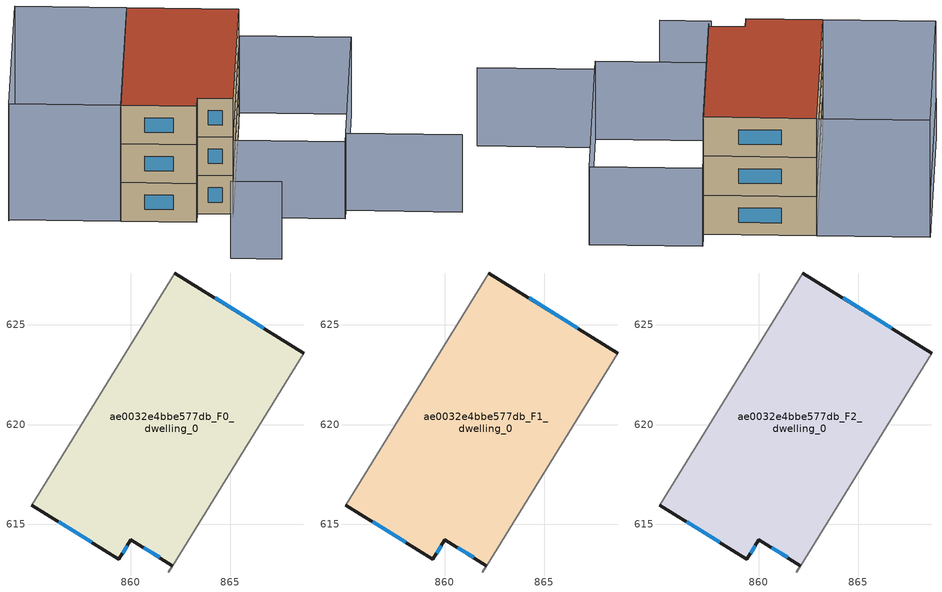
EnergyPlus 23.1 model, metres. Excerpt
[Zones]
ae0032e4bbe577db_F0_dwelling_0
 floor ground (EU_floor_Construction): 868.7,623.59 861.91,612.61 861.9,612.61 862.1,612.93 860.02,614.23 859.41,613.25 855.03,615.97 862.23,627.61 z0
 wall outside (EU_wall_Construction): 855.03,615.97 859.41,613.25 860.02,614.23 862.1,612.93 / 868.7,623.59 862.23,627.61 z0:3
 wall adiabatic (EU_wall_Construction): 862.23,627.61 855.03,615.97 / 862.1,612.93 861.9,612.61 861.91,612.61 868.7,623.59 z0:3
 window (EU_Window_Construction): 859.6,613.55 859.83,613.92 / 856.4,615.12 858.05,614.09 / 866.68,624.84 864.25,626.35 / 860.67,613.82 861.45,613.34 z0.93:2.07
ae0032e4bbe577db_F1_dwelling_0
 floor to ae0032e4bbe577db_F0_dwelling_0 (EU_floor_Construction): 868.7,623.59 861.91,612.61 861.9,612.61 862.1,612.93 860.02,614.23 859.41,613.25 855.03,615.97 862.23,627.61 z3
 wall outside (EU_wall_Construction): 855.03,615.97 859.41,613.25 860.02,614.23 862.1,612.93 / 868.7,623.59 862.23,627.61 z3:6
 wall adiabatic (EU_wall_Construction): 862.23,627.61 855.03,615.97 / 862.1,612.93 861.9,612.61 861.91,612.61 868.7,623.59 z3:6
 window (EU_Window_Construction): 859.6,613.55 859.83,613.92 / 856.4,615.12 858.05,614.09 / 866.68,624.84 864.25,626.35 / 860.67,613.82 861.45,613.34 z3.93:5.07
ae0032e4bbe577db_F2_dwelling_0
 floor to ae0032e4bbe577db_F1_dwelling_0 (EU_floor_Construction): 868.7,623.59 861.91,612.61 861.9,612.61 862.1,612.93 860.02,614.23 859.41,613.25 855.03,615.97 862.23,627.61 z6
 wall outside (EU_wall_Construction): 855.03,615.97 859.41,613.25 860.02,614.23 862.1,612.93 / 868.7,623.59 862.23,627.61 z6:9
 wall adiabatic (EU_wall_Construction): 862.23,627.61 855.03,615.97 / 862.1,612.93 861.9,612.61 861.91,612.61 868.7,623.59 z6:9
 window (EU_Window_Construction): 859.6,613.55 859.83,613.92 / 856.4,615.12 858.05,614.09 / 866.68,624.84 864.25,626.35 / 860.67,613.82 861.45,613.34 z6.93:8.07
 roof outside (EU_roof_Construction): 862.1,612.93 861.9,612.61 861.91,612.61 868.7,623.59 862.23,627.61 855.03,615.97 859.41,613.25 860.02,614.23 z9
shading: 858.88,607.71 861.83,605.87 / 875.73,605.41 868.99,609.58 / 861.91,612.6 869.6,625.04 / 869.6,625.04 876.08,621.04 / 876.08,621.04 868.39,608.59 / 868.39,608.59 861.91,612.6 z0:6; 848.55,619.98 855.76,631.63 / 855.76,631.63 862.24,627.62 / 862.24,627.62 855.03,615.97 / 855.03,615.97 848.55,619.98 z0:9; 855.76,631.64 848.46,619.83 z0:3
[Building]
EU S2 Campaign: North Axis=0; Terrain=City; Solar Distribution=FullExterior
[Site:Location]
Montreal-Trudeau.Intl.AP: Latitude=45.4667; Longitude=-73.75; Time Zone=-5; Elevation=36
[SizingPeriod:WeatherFileDays]
AnnualSizingPeriod: Begin Month=1; Begin Day of Month=1; End Month=12; End Day of Month=31; Day of Week for Start Day=Monday; Use Weather File Daylight Saving Period=No; Use Weather File Rain and Snow Indicators=No
[MATERIAL]
EU_InternalMass_Material: Roughness=MediumRough; Thickness=0.1; Conductivity=1; Density=1800; Specific Heat=900; Thermal Absorptance=0.9; Solar Absorptance=0.7; Visible Absorptance=0.7
[MATERIAL:NOMASS] Roughness=MediumRough; Thermal Absorptance=0.9; Solar Absorptance=0.7; Visible Absorptance=0.7
Name | Thermal Resistance
EU_wall_NoMass; EU_floor_NoMass | 1.36485
EU_roof_NoMass | 2.55992
[WINDOWMATERIAL:SIMPLEGLAZINGSYSTEM]
EU_Window_SimpleGlazing: UFactor=3.92339; Solar Heat Gain Coefficient=0.8; Visible Transmittance=0.8
[CONSTRUCTION]
EU_wall_Construction: EU_wall_NoMass
EU_roof_Construction: EU_roof_NoMass
EU_floor_Construction: EU_floor_NoMass
EU_Window_Construction: EU_Window_SimpleGlazing
EU_InternalMass_Construction: EU_InternalMass_Material
[ZONE] Type=1; Multiplier=1; Ceiling Height=autocalculate; Floor Area=autocalculate; Part of Total Floor Area=Yes
Name | Volume
ae0032e4bbe577db_F0_dwelling_0 | 304.297
ae0032e4bbe577db_F1_dwelling_0; ae0032e4bbe577db_F2_dwelling_0 | 304.296
[INTERNALMASS] Construction=EU_InternalMass_Construction; Surface Area=101.432
Name | Zone or ZoneList
ae0032e4bbe577db_F0_dwelling_0_EU_InternalMass | ae0032e4bbe577db_F0_dwelling_0
ae0032e4bbe577db_F1_dwelling_0_EU_InternalMass | ae0032e4bbe577db_F1_dwelling_0
ae0032e4bbe577db_F2_dwelling_0_EU_InternalMass | ae0032e4bbe577db_F2_dwelling_0
[OTHEREQUIPMENT] Fuel Type=Electricity; Design Level Calculation Method=Watts/Area; Power per Zone Floor Area=1; Fraction Latent=0; Fraction Radiant=0; Fraction Lost=0; Carbon Dioxide Generation Rate=0; EndUse Subcategory=EU_Step8_InternalGains
Name | Zone or ZoneList or Space or SpaceList | Schedule
EU_Step8_InternalGain_ae0032e4bbe577db_F0_dwelling_0_f000 | ae0032e4bbe577db_F0_dwelling_0 | EU_Step8_GainSchedule_ae0032e4bbe577db_F0_dwelling_0_f000
EU_Step8_InternalGain_ae0032e4bbe577db_F1_dwelling_0_f000 | ae0032e4bbe577db_F1_dwelling_0 | EU_Step8_GainSchedule_ae0032e4bbe577db_F1_dwelling_0_f000
EU_Step8_InternalGain_ae0032e4bbe577db_F2_dwelling_0_f000 | ae0032e4bbe577db_F2_dwelling_0 | EU_Step8_GainSchedule_ae0032e4bbe577db_F2_dwelling_0_f000
[ZONEVENTILATION:DESIGNFLOWRATE] Schedule=EU_AlwaysOn; Design Flow Rate Calculation Method=AirChanges/Hour; Air Changes per Hour=0.860309; Ventilation Type=Natural; Fan Pressure Rise=0; Fan Total Efficiency=1; Constant Term Coefficient=1; Temperature Term Coefficient=0; Velocity Term Coefficient=0; Velocity Squared Term Coefficient=0; Minimum Indoor Temperature=-100; Maximum Indoor Temperature=100; Delta Temperature=-100; Minimum Outdoor Temperature=-100; Maximum Outdoor Temperature=100; Maximum Wind Speed=40
Name | Zone or ZoneList or Space or SpaceList
EU_ConstantAir_ae0032e4bbe577db_F0_dwelling_0 | ae0032e4bbe577db_F0_dwelling_0
EU_ConstantAir_ae0032e4bbe577db_F1_dwelling_0 | ae0032e4bbe577db_F1_dwelling_0
EU_ConstantAir_ae0032e4bbe577db_F2_dwelling_0 | ae0032e4bbe577db_F2_dwelling_0
[HVACTEMPLATE:THERMOSTAT] Constant Heating Setpoint=20; Constant Cooling Setpoint=50
EU_HeatOnly_ae0032e4bbe577db_F0_dwelling_0; EU_HeatOnly_ae0032e4bbe577db_F1_dwelling_0; EU_HeatOnly_ae0032e4bbe577db_F2_dwelling_0
[HVACTEMPLATE:ZONE:IDEALLOADSAIRSYSTEM] System Availability Schedule=EU_AlwaysOn; Maximum Heating Supply Air Temperature=50; Minimum Cooling Supply Air Temperature=13; Maximum Heating Supply Air Humidity Ratio=0.0156; Minimum Cooling Supply Air Humidity Ratio=0.0077; Heating Limit=NoLimit; Cooling Limit=NoLimit; Heating Availability Schedule=EU_AlwaysOn; Cooling Availability Schedule=EU_CoolingOff; Dehumidification Control Type=ConstantSensibleHeatRatio; Cooling Sensible Heat Ratio=0.7; Dehumidification Setpoint=60; Humidification Control Type=None; Humidification Setpoint=30; Outdoor Air Method=None; Outdoor Air Flow Rate per Person=0.00944; Outdoor Air Flow Rate per Zone Floor Area=0; Outdoor Air Flow Rate per Zone=0; Demand Controlled Ventilation Type=None; Outdoor Air Economizer Type=NoEconomizer; Heat Recovery Type=None; Sensible Heat Recovery Effectiveness=0.7; Latent Heat Recovery Effectiveness=0.65
Name | Template Thermostat
ae0032e4bbe577db_F0_dwelling_0 | EU_HeatOnly_ae0032e4bbe577db_F0_dwelling_0
ae0032e4bbe577db_F1_dwelling_0 | EU_HeatOnly_ae0032e4bbe577db_F1_dwelling_0
ae0032e4bbe577db_F2_dwelling_0 | EU_HeatOnly_ae0032e4bbe577db_F2_dwelling_0
[SIZING:ZONE] Zone Cooling Design Supply Air Temperature Input Method=SupplyAirTemperature; Zone Cooling Design Supply Air Temperature=13; Zone Heating Design Supply Air Temperature Input Method=SupplyAirTemperature; Zone Heating Design Supply Air Temperature=50; Zone Cooling Design Supply Air Humidity Ratio=0.008; Zone Heating Design Supply Air Humidity Ratio=0.008; Cooling Design Air Flow Method=DesignDay; Cooling Design Air Flow Rate=0; Cooling Minimum Air Flow per Zone Floor Area=0.000762; Cooling Minimum Air Flow=0; Cooling Minimum Air Flow Fraction=0.2; Heating Design Air Flow Method=DesignDay; Heating Design Air Flow Rate=0; Heating Maximum Air Flow per Zone Floor Area=0.002032; Heating Maximum Air Flow=0.141576; Heating Maximum Air Flow Fraction=0.3; Account for Dedicated Outdoor Air System=No; Dedicated Outdoor Air System Control Strategy=NeutralSupplyAir; Dedicated Outdoor Air Low Setpoint Temperature for Design=autosize; Dedicated Outdoor Air High Setpoint Temperature for Design=autosize; Zone Load Sizing Method=Sensible Load Only No Latent Load; Zone Latent Cooling Design Supply Air Humidity Ratio Input Method=HumidityRatioDifference; Zone Cooling Design Supply Air Humidity Ratio Difference=0.005; Zone Latent Heating Design Supply Air Humidity Ratio Input Method=HumidityRatioDifference; Zone Humidification Design Supply Air Humidity Ratio Difference=0.005
ae0032e4bbe577db_F0_dwelling_0; ae0032e4bbe577db_F1_dwelling_0; ae0032e4bbe577db_F2_dwelling_0
[SCHEDULE:CONSTANT]
Name | Hourly Value
EU_AlwaysOn | 1
EU_CoolingOff | 0
[SCHEDULE:FILE] Column Number=1; Rows to Skip at Top=0; Number of Hours of Data=8760; Column Separator=Comma; Interpolate to Timestep=No; Minutes per Item=60; Adjust Schedule for Daylight Savings=Yes
Name | File
EU_Step8_GainSchedule_ae0032e4bbe577db_F0_dwelling_0_f000 | ../../schedules/ae0032e4bbe577db/ae0032e4bbe577db_F0_dwelling_0_f000_gain.csv
EU_Step8_GainSchedule_ae0032e4bbe577db_F1_dwelling_0_f000 | ../../schedules/ae0032e4bbe577db/ae0032e4bbe577db_F1_dwelling_0_f000_gain.csv
EU_Step8_GainSchedule_ae0032e4bbe577db_F2_dwelling_0_f000 | ../../schedules/ae0032e4bbe577db/ae0032e4bbe577db_F2_dwelling_0_f000_gain.csv
